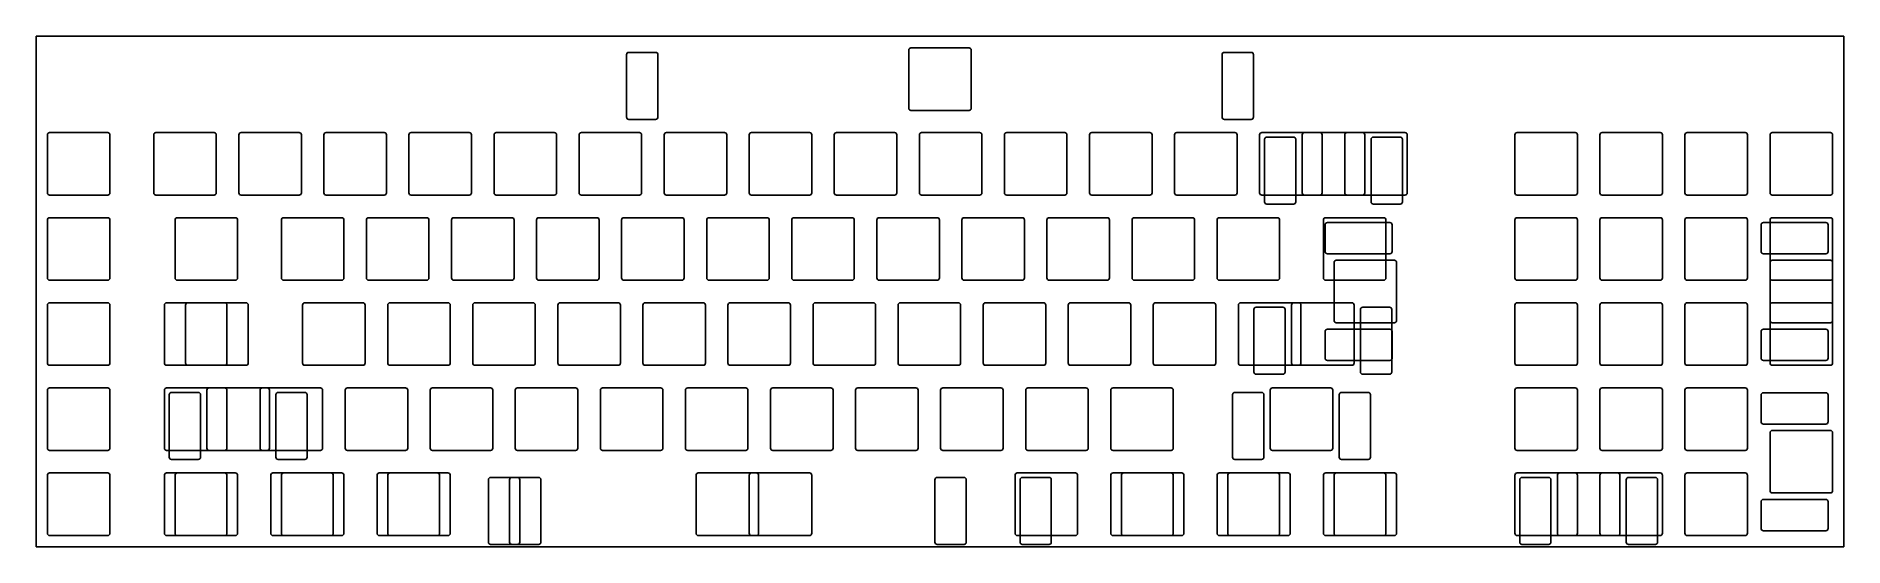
# Model space of a CAD drawing. Header units: millimetres. Extents: x 0 to 405, y -114 to 0.
import ezdxf

# ---------------------------------------------------------------- set-up
doc = ezdxf.new("R2010")
doc.units = ezdxf.units.MM

msp = doc.modelspace()

# ---------------------------------------------------------------- linework, layer by layer
for p, q in [((0, 0), (404.8125, 0)), ((0, 0), (0, -114.3)), ((404.8125, 0), (404.8125, -114.3)), ((132.73125, -3.62025), (138.73125, -3.62025)), ((195.40625, -3.12025), (195.40625, -16.12025)), ((195.90625, -2.62025), (208.90625, -2.62025)), ((209.40625, -3.12025), (209.40625, -16.12025)), ((266.08125, -3.62025), (272.08125, -3.62025)), ((132.23125, -4.12025), (132.23125, -18.12025)), ((139.23125, -4.12025), (139.23125, -18.12025)), ((265.58125, -4.12025), (265.58125, -18.12025)), ((272.58125, -4.12025), (272.58125, -18.12025)), ((132.73125, -18.62025), (138.73125, -18.62025)), ((195.90625, -16.62025), (208.90625, -16.62025)), ((266.08125, -18.62025), (272.08125, -18.62025)), ((2.525, -22.075), (2.525, -35.075)), ((3.025, -21.575), (16.025, -21.575)), ((16.525, -22.075), (16.525, -35.075)), ((26.3375, -22.075), (26.3375, -35.075)), ((26.8375, -21.575), (39.8375, -21.575)), ((40.3375, -22.075), (40.3375, -35.075)), ((45.3875, -22.075), (45.3875, -35.075)), ((45.8875, -21.575), (58.8875, -21.575)), ((59.3875, -22.075), (59.3875, -35.075)), ((64.4375, -22.075), (64.4375, -35.075)), ((64.9375, -21.575), (77.9375, -21.575)), ((78.4375, -22.075), (78.4375, -35.075)), ((83.4875, -22.075), (83.4875, -35.075)), ((83.9875, -21.575), (96.9875, -21.575)), ((97.4875, -22.075), (97.4875, -35.075)), ((102.5375, -22.075), (102.5375, -35.075)), ((103.0375, -21.575), (116.0375, -21.575)), ((116.5375, -22.075), (116.5375, -35.075)), ((121.5875, -22.075), (121.5875, -35.075)), ((122.0875, -21.575), (135.0875, -21.575)), ((135.5875, -22.075), (135.5875, -35.075)), ((140.6375, -22.075), (140.6375, -35.075)), ((141.1375, -21.575), (154.1375, -21.575)), ((154.6375, -22.075), (154.6375, -35.075)), ((159.6875, -22.075), (159.6875, -35.075)), ((160.1875, -21.575), (173.1875, -21.575)), ((173.6875, -22.075), (173.6875, -35.075)), ((178.7375, -22.075), (178.7375, -35.075)), ((179.2375, -21.575), (192.2375, -21.575)), ((192.7375, -22.075), (192.7375, -35.075)), ((197.7875, -22.075), (197.7875, -35.075)), ((198.2875, -21.575), (211.2875, -21.575)), ((211.7875, -22.075), (211.7875, -35.075)), ((216.8375, -22.075), (216.8375, -35.075)), ((217.3375, -21.575), (230.3375, -21.575)), ((230.8375, -22.075), (230.8375, -35.075)), ((235.8875, -22.075), (235.8875, -35.075)), ((236.3875, -21.575), (249.3875, -21.575)), ((249.8875, -22.075), (249.8875, -35.075)), ((254.9375, -22.075), (254.9375, -35.075)), ((255.4375, -21.575), (268.4375, -21.575)), ((268.9375, -22.075), (268.9375, -35.075)), ((273.9875, -22.075), (273.9875, -35.075)), ((274.4875, -21.575), (287.4875, -21.575)), ((275.0745, -23.075), (275.0745, -37.075)), ((275.5745, -22.575), (281.5745, -22.575)), ((282.0745, -23.075), (282.0745, -37.075)), ((283.5125, -22.075), (283.5125, -35.075)), ((284.0125, -21.575), (297.0125, -21.575)), ((287.9875, -22.075), (287.9875, -35.075)), ((293.0375, -22.075), (293.0375, -35.075)), ((293.5375, -21.575), (306.5375, -21.575)), ((297.5125, -22.075), (297.5125, -35.075)), ((298.9505, -23.075), (298.9505, -37.075)), ((299.4505, -22.575), (305.4505, -22.575)), ((305.9505, -23.075), (305.9505, -37.075)), ((307.0375, -22.075), (307.0375, -35.075)), ((331.1375, -22.075), (331.1375, -35.075)), ((331.6375, -21.575), (344.6375, -21.575)), ((345.1375, -22.075), (345.1375, -35.075)), ((350.1875, -22.075), (350.1875, -35.075)), ((350.6875, -21.575), (363.6875, -21.575)), ((364.1875, -22.075), (364.1875, -35.075)), ((369.2375, -22.075), (369.2375, -35.075)), ((369.7375, -21.575), (382.7375, -21.575)), ((383.2375, -22.075), (383.2375, -35.075)), ((388.2875, -22.075), (388.2875, -35.075)), ((388.2875, -22.075), (388.2875, -35.075)), ((388.7875, -21.575), (401.7875, -21.575)), ((388.7875, -21.575), (401.7875, -21.575)), ((402.2875, -22.075), (402.2875, -35.075)), ((402.2875, -22.075), (402.2875, -35.075)), ((3.025, -35.575), (16.025, -35.575)), ((26.8375, -35.575), (39.8375, -35.575)), ((45.8875, -35.575), (58.8875, -35.575)), ((64.9375, -35.575), (77.9375, -35.575)), ((83.9875, -35.575), (96.9875, -35.575)), ((103.0375, -35.575), (116.0375, -35.575)), ((122.0875, -35.575), (135.0875, -35.575)), ((141.1375, -35.575), (154.1375, -35.575)), ((160.1875, -35.575), (173.1875, -35.575)), ((179.2375, -35.575), (192.2375, -35.575)), ((198.2875, -35.575), (211.2875, -35.575)), ((217.3375, -35.575), (230.3375, -35.575)), ((236.3875, -35.575), (249.3875, -35.575)), ((255.4375, -35.575), (268.4375, -35.575)), ((274.4875, -35.575), (287.4875, -35.575)), ((284.0125, -35.575), (297.0125, -35.575)), ((293.5375, -35.575), (306.5375, -35.575)), ((331.6375, -35.575), (344.6375, -35.575)), ((350.6875, -35.575), (363.6875, -35.575)), ((369.7375, -35.575), (382.7375, -35.575)), ((388.7875, -35.575), (401.7875, -35.575)), ((388.7875, -35.575), (401.7875, -35.575)), ((275.5745, -37.575), (281.5745, -37.575)), ((299.4505, -37.575), (305.4505, -37.575)), ((2.525, -41.125), (2.525, -54.125)), ((3.025, -40.625), (16.025, -40.625)), ((16.525, -41.125), (16.525, -54.125)), ((31.1, -41.125), (31.1, -54.125)), ((31.6, -40.625), (44.6, -40.625)), ((45.1, -41.125), (45.1, -54.125)), ((54.9125, -41.125), (54.9125, -54.125)), ((55.4125, -40.625), (68.4125, -40.625)), ((68.9125, -41.125), (68.9125, -54.125)), ((73.9625, -41.125), (73.9625, -54.125)), ((74.4625, -40.625), (87.4625, -40.625)), ((87.9625, -41.125), (87.9625, -54.125)), ((93.0125, -41.125), (93.0125, -54.125)), ((93.5125, -40.625), (106.5125, -40.625)), ((107.0125, -41.125), (107.0125, -54.125)), ((112.0625, -41.125), (112.0625, -54.125)), ((112.5625, -40.625), (125.5625, -40.625)), ((126.0625, -41.125), (126.0625, -54.125)), ((131.1125, -41.125), (131.1125, -54.125)), ((131.6125, -40.625), (144.6125, -40.625)), ((145.1125, -41.125), (145.1125, -54.125)), ((150.1625, -41.125), (150.1625, -54.125)), ((150.6625, -40.625), (163.6625, -40.625)), ((164.1625, -41.125), (164.1625, -54.125)), ((169.2125, -41.125), (169.2125, -54.125)), ((169.7125, -40.625), (182.7125, -40.625)), ((183.2125, -41.125), (183.2125, -54.125)), ((188.2625, -41.125), (188.2625, -54.125)), ((188.7625, -40.625), (201.7625, -40.625)), ((202.2625, -41.125), (202.2625, -54.125)), ((207.3125, -41.125), (207.3125, -54.125)), ((207.8125, -40.625), (220.8125, -40.625)), ((221.3125, -41.125), (221.3125, -54.125)), ((226.3625, -41.125), (226.3625, -54.125)), ((226.8625, -40.625), (239.8625, -40.625)), ((240.3625, -41.125), (240.3625, -54.125)), ((245.4125, -41.125), (245.4125, -54.125)), ((245.9125, -40.625), (258.9125, -40.625)), ((259.4125, -41.125), (259.4125, -54.125)), ((264.4625, -41.125), (264.4625, -54.125)), ((264.9625, -40.625), (277.9625, -40.625)), ((278.4625, -41.125), (278.4625, -54.125)), ((288.275, -41.125), (288.275, -54.125)), ((288.65625, -42.212), (288.65625, -48.212)), ((288.775, -40.625), (301.775, -40.625)), ((303.15625, -41.712), (289.15625, -41.712)), ((302.275, -41.125), (302.275, -54.125)), ((303.65625, -42.212), (303.65625, -48.212)), ((331.1375, -41.125), (331.1375, -54.125)), ((331.6375, -40.625), (344.6375, -40.625)), ((345.1375, -41.125), (345.1375, -54.125)), ((350.1875, -41.125), (350.1875, -54.125)), ((350.6875, -40.625), (363.6875, -40.625)), ((364.1875, -41.125), (364.1875, -54.125)), ((369.2375, -41.125), (369.2375, -54.125)), ((369.7375, -40.625), (382.7375, -40.625)), ((383.2375, -41.125), (383.2375, -54.125)), ((386.2875, -42.212), (386.2875, -48.212)), ((400.7875, -41.712), (386.7875, -41.712)), ((388.2875, -41.125), (388.2875, -54.125)), ((388.7875, -40.625), (401.7875, -40.625)), ((401.2875, -42.212), (401.2875, -48.212)), ((402.2875, -41.125), (402.2875, -54.125)), ((303.15625, -48.712), (289.15625, -48.712)), ((290.65625, -50.65), (290.65625, -63.65)), ((304.15625, -50.15), (291.15625, -50.15)), ((304.65625, -50.65), (304.65625, -63.65)), ((400.7875, -48.712), (386.7875, -48.712)), ((388.2875, -50.65), (388.2875, -63.65)), ((401.7875, -50.15), (388.7875, -50.15)), ((402.2875, -50.65), (402.2875, -63.65)), ((3.025, -54.625), (16.025, -54.625)), ((31.6, -54.625), (44.6, -54.625)), ((55.4125, -54.625), (68.4125, -54.625)), ((74.4625, -54.625), (87.4625, -54.625)), ((93.5125, -54.625), (106.5125, -54.625)), ((112.5625, -54.625), (125.5625, -54.625)), ((131.6125, -54.625), (144.6125, -54.625)), ((150.6625, -54.625), (163.6625, -54.625)), ((169.7125, -54.625), (182.7125, -54.625)), ((188.7625, -54.625), (201.7625, -54.625)), ((207.8125, -54.625), (220.8125, -54.625)), ((226.8625, -54.625), (239.8625, -54.625)), ((245.9125, -54.625), (258.9125, -54.625)), ((264.9625, -54.625), (277.9625, -54.625)), ((288.775, -54.625), (301.775, -54.625)), ((331.6375, -54.625), (344.6375, -54.625)), ((350.6875, -54.625), (363.6875, -54.625)), ((369.7375, -54.625), (382.7375, -54.625)), ((388.7875, -54.625), (401.7875, -54.625)), ((2.525, -60.175), (2.525, -73.175)), ((3.025, -59.675), (16.025, -59.675)), ((16.525, -60.175), (16.525, -73.175)), ((28.71875, -60.175), (28.71875, -73.175)), ((29.21875, -59.675), (42.21875, -59.675)), ((33.48125, -60.175), (33.48125, -73.175)), ((33.98125, -59.675), (46.98125, -59.675)), ((42.71875, -60.175), (42.71875, -73.175)), ((47.48125, -60.175), (47.48125, -73.175)), ((59.675, -60.175), (59.675, -73.175)), ((60.175, -59.675), (73.175, -59.675)), ((73.675, -60.175), (73.675, -73.175)), ((78.725, -60.175), (78.725, -73.175)), ((79.225, -59.675), (92.225, -59.675)), ((92.725, -60.175), (92.725, -73.175)), ((97.775, -60.175), (97.775, -73.175)), ((98.275, -59.675), (111.275, -59.675)), ((111.775, -60.175), (111.775, -73.175)), ((116.825, -60.175), (116.825, -73.175)), ((117.325, -59.675), (130.325, -59.675)), ((130.825, -60.175), (130.825, -73.175)), ((135.875, -60.175), (135.875, -73.175)), ((136.375, -59.675), (149.375, -59.675)), ((149.875, -60.175), (149.875, -73.175)), ((154.925, -60.175), (154.925, -73.175)), ((155.425, -59.675), (168.425, -59.675)), ((168.925, -60.175), (168.925, -73.175)), ((173.975, -60.175), (173.975, -73.175)), ((174.475, -59.675), (187.475, -59.675)), ((187.975, -60.175), (187.975, -73.175)), ((193.025, -60.175), (193.025, -73.175)), ((193.525, -59.675), (206.525, -59.675)), ((207.025, -60.175), (207.025, -73.175)), ((212.075, -60.175), (212.075, -73.175)), ((212.575, -59.675), (225.575, -59.675)), ((226.075, -60.175), (226.075, -73.175)), ((231.125, -60.175), (231.125, -73.175)), ((231.625, -59.675), (244.625, -59.675)), ((245.125, -60.175), (245.125, -73.175)), ((250.175, -60.175), (250.175, -73.175)), ((250.675, -59.675), (263.675, -59.675)), ((264.175, -60.175), (264.175, -73.175)), ((269.225, -60.175), (269.225, -73.175)), ((269.725, -59.675), (282.725, -59.675)), ((273.19325, -60.675), (279.19325, -60.675)), ((281.13125, -60.175), (281.13125, -73.175)), ((281.63125, -59.675), (294.63125, -59.675)), ((283.225, -60.175), (283.225, -73.175)), ((295.13125, -60.175), (295.13125, -73.175)), ((297.06925, -60.675), (303.06925, -60.675)), ((331.1375, -60.175), (331.1375, -73.175)), ((331.6375, -59.675), (344.6375, -59.675)), ((345.1375, -60.175), (345.1375, -73.175)), ((350.1875, -60.175), (350.1875, -73.175)), ((350.6875, -59.675), (363.6875, -59.675)), ((364.1875, -60.175), (364.1875, -73.175)), ((369.2375, -60.175), (369.2375, -73.175)), ((369.7375, -59.675), (382.7375, -59.675)), ((383.2375, -60.175), (383.2375, -73.175)), ((388.2875, -60.175), (388.2875, -73.175)), ((388.7875, -59.675), (401.7875, -59.675)), ((402.2875, -60.175), (402.2875, -73.175)), ((272.69325, -61.175), (272.69325, -75.175)), ((279.69325, -61.175), (279.69325, -75.175)), ((304.15625, -64.15), (291.15625, -64.15)), ((296.56925, -61.175), (296.56925, -75.175)), ((303.56925, -61.175), (303.56925, -75.175)), ((401.7875, -64.15), (388.7875, -64.15)), ((288.65625, -66.088), (288.65625, -72.088)), ((303.15625, -65.588), (289.15625, -65.588)), ((303.65625, -66.088), (303.65625, -72.088)), ((386.2875, -66.088), (386.2875, -72.088)), ((400.7875, -65.588), (386.7875, -65.588)), ((401.2875, -66.088), (401.2875, -72.088)), ((303.15625, -72.588), (289.15625, -72.588)), ((400.7875, -72.588), (386.7875, -72.588)), ((3.025, -73.675), (16.025, -73.675)), ((29.21875, -73.675), (42.21875, -73.675)), ((33.98125, -73.675), (46.98125, -73.675)), ((60.175, -73.675), (73.175, -73.675)), ((79.225, -73.675), (92.225, -73.675)), ((98.275, -73.675), (111.275, -73.675)), ((117.325, -73.675), (130.325, -73.675)), ((136.375, -73.675), (149.375, -73.675)), ((155.425, -73.675), (168.425, -73.675)), ((174.475, -73.675), (187.475, -73.675)), ((193.525, -73.675), (206.525, -73.675)), ((212.575, -73.675), (225.575, -73.675)), ((231.625, -73.675), (244.625, -73.675)), ((250.675, -73.675), (263.675, -73.675)), ((269.725, -73.675), (282.725, -73.675)), ((273.19325, -75.675), (279.19325, -75.675)), ((281.63125, -73.675), (294.63125, -73.675)), ((297.06925, -75.675), (303.06925, -75.675)), ((331.6375, -73.675), (344.6375, -73.675)), ((350.6875, -73.675), (363.6875, -73.675)), ((369.7375, -73.675), (382.7375, -73.675)), ((388.7875, -73.675), (401.7875, -73.675)), ((2.525, -79.225), (2.525, -92.225)), ((3.025, -78.725), (16.025, -78.725)), ((16.525, -79.225), (16.525, -92.225)), ((28.71875, -79.225), (28.71875, -92.225)), ((29.21875, -78.725), (42.21875, -78.725)), ((29.80575, -80.225), (29.80575, -94.225)), ((30.30575, -79.725), (36.30575, -79.725)), ((36.80575, -80.225), (36.80575, -94.225)), ((38.24375, -79.225), (38.24375, -92.225)), ((38.74375, -78.725), (51.74375, -78.725)), ((42.71875, -79.225), (42.71875, -92.225)), ((50.15, -79.225), (50.15, -92.225)), ((50.65, -78.725), (63.65, -78.725)), ((52.24375, -79.225), (52.24375, -92.225)), ((53.68175, -80.225), (53.68175, -94.225)), ((54.18175, -79.725), (60.18175, -79.725)), ((60.68175, -80.225), (60.68175, -94.225)), ((64.15, -79.225), (64.15, -92.225)), ((69.2, -79.225), (69.2, -92.225)), ((69.7, -78.725), (82.7, -78.725)), ((83.2, -79.225), (83.2, -92.225)), ((88.25, -79.225), (88.25, -92.225)), ((88.75, -78.725), (101.75, -78.725)), ((102.25, -79.225), (102.25, -92.225)), ((107.3, -79.225), (107.3, -92.225)), ((107.8, -78.725), (120.8, -78.725)), ((121.3, -79.225), (121.3, -92.225)), ((126.35, -79.225), (126.35, -92.225)), ((126.85, -78.725), (139.85, -78.725)), ((140.35, -79.225), (140.35, -92.225)), ((145.4, -79.225), (145.4, -92.225)), ((145.9, -78.725), (158.9, -78.725)), ((159.4, -79.225), (159.4, -92.225)), ((164.45, -79.225), (164.45, -92.225)), ((164.95, -78.725), (177.95, -78.725)), ((178.45, -79.225), (178.45, -92.225)), ((183.5, -79.225), (183.5, -92.225)), ((184, -78.725), (197, -78.725)), ((197.5, -79.225), (197.5, -92.225)), ((202.55, -79.225), (202.55, -92.225)), ((203.05, -78.725), (216.05, -78.725)), ((216.55, -79.225), (216.55, -92.225)), ((221.6, -79.225), (221.6, -92.225)), ((222.1, -78.725), (235.1, -78.725)), ((235.6, -79.225), (235.6, -92.225)), ((240.65, -79.225), (240.65, -92.225)), ((241.15, -78.725), (254.15, -78.725)), ((254.65, -79.225), (254.65, -92.225)), ((267.93075, -80.225), (267.93075, -94.225)), ((268.43075, -79.725), (274.43075, -79.725)), ((274.93075, -80.225), (274.93075, -94.225)), ((276.36875, -79.225), (276.36875, -92.225)), ((276.86875, -78.725), (289.86875, -78.725)), ((290.36875, -79.225), (290.36875, -92.225)), ((291.80675, -80.225), (291.80675, -94.225)), ((292.30675, -79.725), (298.30675, -79.725)), ((298.80675, -80.225), (298.80675, -94.225)), ((331.1375, -79.225), (331.1375, -92.225)), ((331.6375, -78.725), (344.6375, -78.725)), ((345.1375, -79.225), (345.1375, -92.225)), ((350.1875, -79.225), (350.1875, -92.225)), ((350.6875, -78.725), (363.6875, -78.725)), ((364.1875, -79.225), (364.1875, -92.225)), ((369.2375, -79.225), (369.2375, -92.225)), ((369.7375, -78.725), (382.7375, -78.725)), ((383.2375, -79.225), (383.2375, -92.225)), ((386.2875, -80.312), (386.2875, -86.312)), ((400.7875, -79.812), (386.7875, -79.812)), ((401.2875, -80.312), (401.2875, -86.312)), ((400.7875, -86.812), (386.7875, -86.812)), ((388.2875, -88.75), (388.2875, -101.75)), ((401.7875, -88.25), (388.7875, -88.25)), ((402.2875, -88.75), (402.2875, -101.75)), ((3.025, -92.725), (16.025, -92.725)), ((29.21875, -92.725), (42.21875, -92.725)), ((38.74375, -92.725), (51.74375, -92.725)), ((50.65, -92.725), (63.65, -92.725)), ((69.7, -92.725), (82.7, -92.725)), ((88.75, -92.725), (101.75, -92.725)), ((107.8, -92.725), (120.8, -92.725)), ((126.85, -92.725), (139.85, -92.725)), ((145.9, -92.725), (158.9, -92.725)), ((164.95, -92.725), (177.95, -92.725)), ((184, -92.725), (197, -92.725)), ((203.05, -92.725), (216.05, -92.725)), ((222.1, -92.725), (235.1, -92.725)), ((241.15, -92.725), (254.15, -92.725)), ((276.86875, -92.725), (289.86875, -92.725)), ((331.6375, -92.725), (344.6375, -92.725)), ((350.6875, -92.725), (363.6875, -92.725)), ((369.7375, -92.725), (382.7375, -92.725)), ((30.30575, -94.725), (36.30575, -94.725)), ((54.18175, -94.725), (60.18175, -94.725)), ((268.43075, -94.725), (274.43075, -94.725)), ((292.30675, -94.725), (298.30675, -94.725)), ((2.525, -98.275), (2.525, -111.275)), ((3.025, -97.775), (16.025, -97.775)), ((16.525, -98.275), (16.525, -111.275)), ((28.71875, -98.275), (28.71875, -111.275)), ((29.21875, -97.775), (42.21875, -97.775)), ((31.1, -98.275), (31.1, -111.275)), ((31.6, -97.775), (44.6, -97.775)), ((42.71875, -98.275), (42.71875, -111.275)), ((45.1, -98.275), (45.1, -111.275)), ((52.53125, -98.275), (52.53125, -111.275)), ((53.03125, -97.775), (66.03125, -97.775)), ((54.9125, -98.275), (54.9125, -111.275)), ((55.4125, -97.775), (68.4125, -97.775)), ((66.53125, -98.275), (66.53125, -111.275)), ((68.9125, -98.275), (68.9125, -111.275)), ((76.34375, -98.275), (76.34375, -111.275)), ((76.84375, -97.775), (89.84375, -97.775)), ((78.725, -98.275), (78.725, -111.275)), ((79.225, -97.775), (92.225, -97.775)), ((90.34375, -98.275), (90.34375, -111.275)), ((92.725, -98.275), (92.725, -111.275)), ((101.28125, -99.275), (101.28125, -113.275)), ((101.78125, -98.775), (107.78125, -98.775)), ((106.0375, -99.275), (106.0375, -113.275)), ((106.5375, -98.775), (112.5375, -98.775)), ((108.28125, -99.275), (108.28125, -113.275)), ((113.0375, -99.275), (113.0375, -113.275)), ((147.78125, -98.275), (147.78125, -111.275)), ((148.28125, -97.775), (161.28125, -97.775)), ((159.6875, -98.275), (159.6875, -111.275)), ((160.1875, -97.775), (173.1875, -97.775)), ((161.78125, -98.275), (161.78125, -111.275)), ((173.6875, -98.275), (173.6875, -111.275)), ((201.28125, -99.275), (201.28125, -113.275)), ((201.78125, -98.775), (207.78125, -98.775)), ((208.28125, -99.275), (208.28125, -113.275)), ((219.21875, -98.275), (219.21875, -111.275)), ((219.71875, -97.775), (232.71875, -97.775)), ((220.3375, -99.275), (220.3375, -113.275)), ((220.8375, -98.775), (226.8375, -98.775)), ((227.3375, -99.275), (227.3375, -113.275)), ((233.21875, -98.275), (233.21875, -111.275)), ((240.65, -98.275), (240.65, -111.275)), ((241.15, -97.775), (254.15, -97.775)), ((243.03125, -98.275), (243.03125, -111.275)), ((243.53125, -97.775), (256.53125, -97.775)), ((254.65, -98.275), (254.65, -111.275)), ((257.03125, -98.275), (257.03125, -111.275)), ((264.4625, -98.275), (264.4625, -111.275)), ((264.9625, -97.775), (277.9625, -97.775)), ((266.84375, -98.275), (266.84375, -111.275)), ((267.34375, -97.775), (280.34375, -97.775)), ((278.4625, -98.275), (278.4625, -111.275)), ((280.84375, -98.275), (280.84375, -111.275)), ((288.275, -98.275), (288.275, -111.275)), ((288.775, -97.775), (301.775, -97.775)), ((290.65625, -98.275), (290.65625, -111.275)), ((291.15625, -97.775), (304.15625, -97.775)), ((302.275, -98.275), (302.275, -111.275)), ((304.65625, -98.275), (304.65625, -111.275)), ((331.1375, -98.275), (331.1375, -111.275)), ((331.6375, -97.775), (344.6375, -97.775)), ((332.2245, -99.275), (332.2245, -113.275)), ((332.7245, -98.775), (338.7245, -98.775)), ((339.2245, -99.275), (339.2245, -113.275)), ((340.6625, -98.275), (340.6625, -111.275)), ((341.1625, -97.775), (354.1625, -97.775)), ((345.1375, -98.275), (345.1375, -111.275)), ((350.1875, -98.275), (350.1875, -111.275)), ((350.6875, -97.775), (363.6875, -97.775)), ((354.6625, -98.275), (354.6625, -111.275)), ((356.1005, -99.275), (356.1005, -113.275)), ((356.6005, -98.775), (362.6005, -98.775)), ((363.1005, -99.275), (363.1005, -113.275)), ((364.1875, -98.275), (364.1875, -111.275)), ((369.2375, -98.275), (369.2375, -111.275)), ((369.7375, -97.775), (382.7375, -97.775)), ((383.2375, -98.275), (383.2375, -111.275)), ((386.2875, -104.188), (386.2875, -110.188)), ((400.7875, -103.688), (386.7875, -103.688)), ((401.7875, -102.25), (388.7875, -102.25)), ((401.2875, -104.188), (401.2875, -110.188)), ((3.025, -111.775), (16.025, -111.775)), ((29.21875, -111.775), (42.21875, -111.775)), ((31.6, -111.775), (44.6, -111.775)), ((53.03125, -111.775), (66.03125, -111.775)), ((55.4125, -111.775), (68.4125, -111.775)), ((76.84375, -111.775), (89.84375, -111.775)), ((79.225, -111.775), (92.225, -111.775)), ((148.28125, -111.775), (161.28125, -111.775)), ((160.1875, -111.775), (173.1875, -111.775)), ((219.71875, -111.775), (232.71875, -111.775)), ((241.15, -111.775), (254.15, -111.775)), ((243.53125, -111.775), (256.53125, -111.775)), ((264.9625, -111.775), (277.9625, -111.775)), ((267.34375, -111.775), (280.34375, -111.775)), ((288.775, -111.775), (301.775, -111.775)), ((291.15625, -111.775), (304.15625, -111.775)), ((331.6375, -111.775), (344.6375, -111.775)), ((341.1625, -111.775), (354.1625, -111.775)), ((350.6875, -111.775), (363.6875, -111.775)), ((369.7375, -111.775), (382.7375, -111.775)), ((400.7875, -110.688), (386.7875, -110.688)), ((0, -114.3), (404.8125, -114.3)), ((101.78125, -113.775), (107.78125, -113.775)), ((106.5375, -113.775), (112.5375, -113.775)), ((201.78125, -113.775), (207.78125, -113.775)), ((220.8375, -113.775), (226.8375, -113.775)), ((332.7245, -113.775), (338.7245, -113.775)), ((356.6005, -113.775), (362.6005, -113.775))]:
    msp.add_line(p, q)
for centre, start, end in [((132.73125, -4.12025), 90, 180), ((138.73125, -4.12025), 0, 90), ((195.90625, -3.12025), 90, 180), ((208.90625, -3.12025), 0, 90), ((266.08125, -4.12025), 90, 180), ((272.08125, -4.12025), 0, 90), ((195.90625, -16.12025), 180, 270), ((208.90625, -16.12025), 270, 360), ((132.73125, -18.12025), 180, 270), ((138.73125, -18.12025), 270, 360), ((266.08125, -18.12025), 180, 270), ((272.08125, -18.12025), 270, 360), ((3.025, -22.075), 90, 180), ((16.025, -22.075), 0, 90), ((26.8375, -22.075), 90, 180), ((39.8375, -22.075), 0, 90), ((45.8875, -22.075), 90, 180), ((58.8875, -22.075), 0, 90), ((64.9375, -22.075), 90, 180), ((77.9375, -22.075), 0, 90), ((83.9875, -22.075), 90, 180), ((96.9875, -22.075), 0, 90), ((103.0375, -22.075), 90, 180), ((116.0375, -22.075), 0, 90), ((122.0875, -22.075), 90, 180), ((135.0875, -22.075), 0, 90), ((141.1375, -22.075), 90, 180), ((154.1375, -22.075), 0, 90), ((160.1875, -22.075), 90, 180), ((173.1875, -22.075), 0, 90), ((179.2375, -22.075), 90, 180), ((192.2375, -22.075), 0, 90), ((198.2875, -22.075), 90, 180), ((211.2875, -22.075), 0, 90), ((217.3375, -22.075), 90, 180), ((230.3375, -22.075), 0, 90), ((236.3875, -22.075), 90, 180), ((249.3875, -22.075), 0, 90), ((255.4375, -22.075), 90, 180), ((268.4375, -22.075), 0, 90), ((274.4875, -22.075), 90, 180), ((275.5745, -23.075), 90, 180), ((281.5745, -23.075), 0, 90), ((284.0125, -22.075), 90, 180), ((287.4875, -22.075), 0, 90), ((293.5375, -22.075), 90, 180), ((297.0125, -22.075), 0, 90), ((299.4505, -23.075), 90, 180), ((305.4505, -23.075), 0, 90), ((306.5375, -22.075), 0, 90), ((331.6375, -22.075), 90, 180), ((344.6375, -22.075), 0, 90), ((350.6875, -22.075), 90, 180), ((363.6875, -22.075), 0, 90), ((369.7375, -22.075), 90, 180), ((382.7375, -22.075), 0, 90), ((388.7875, -22.075), 90, 180), ((388.7875, -22.075), 90, 180), ((401.7875, -22.075), 0, 90), ((401.7875, -22.075), 0, 90), ((3.025, -35.075), 180, 270), ((16.025, -35.075), 270, 360), ((26.8375, -35.075), 180, 270), ((39.8375, -35.075), 270, 360), ((45.8875, -35.075), 180, 270), ((58.8875, -35.075), 270, 360), ((64.9375, -35.075), 180, 270), ((77.9375, -35.075), 270, 360), ((83.9875, -35.075), 180, 270), ((96.9875, -35.075), 270, 360), ((103.0375, -35.075), 180, 270), ((116.0375, -35.075), 270, 360), ((122.0875, -35.075), 180, 270), ((135.0875, -35.075), 270, 360), ((141.1375, -35.075), 180, 270), ((154.1375, -35.075), 270, 360), ((160.1875, -35.075), 180, 270), ((173.1875, -35.075), 270, 360), ((179.2375, -35.075), 180, 270), ((192.2375, -35.075), 270, 360), ((198.2875, -35.075), 180, 270), ((211.2875, -35.075), 270, 360), ((217.3375, -35.075), 180, 270), ((230.3375, -35.075), 270, 360), ((236.3875, -35.075), 180, 270), ((249.3875, -35.075), 270, 360), ((255.4375, -35.075), 180, 270), ((268.4375, -35.075), 270, 360), ((274.4875, -35.075), 180, 270), ((284.0125, -35.075), 180, 270), ((287.4875, -35.075), 270, 360), ((293.5375, -35.075), 180, 270), ((297.0125, -35.075), 270, 360), ((306.5375, -35.075), 270, 360), ((331.6375, -35.075), 180, 270), ((344.6375, -35.075), 270, 360), ((350.6875, -35.075), 180, 270), ((363.6875, -35.075), 270, 360), ((369.7375, -35.075), 180, 270), ((382.7375, -35.075), 270, 360), ((388.7875, -35.075), 180, 270), ((388.7875, -35.075), 180, 270), ((401.7875, -35.075), 270, 360), ((401.7875, -35.075), 270, 360), ((275.5745, -37.075), 180, 270), ((281.5745, -37.075), 270, 360), ((299.4505, -37.075), 180, 270), ((305.4505, -37.075), 270, 360), ((3.025, -41.125), 90, 180), ((16.025, -41.125), 0, 90), ((31.6, -41.125), 90, 180), ((44.6, -41.125), 0, 90), ((55.4125, -41.125), 90, 180), ((68.4125, -41.125), 0, 90), ((74.4625, -41.125), 90, 180), ((87.4625, -41.125), 0, 90), ((93.5125, -41.125), 90, 180), ((106.5125, -41.125), 0, 90), ((112.5625, -41.125), 90, 180), ((125.5625, -41.125), 0, 90), ((131.6125, -41.125), 90, 180), ((144.6125, -41.125), 0, 90), ((150.6625, -41.125), 90, 180), ((163.6625, -41.125), 0, 90), ((169.7125, -41.125), 90, 180), ((182.7125, -41.125), 0, 90), ((188.7625, -41.125), 90, 180), ((201.7625, -41.125), 0, 90), ((207.8125, -41.125), 90, 180), ((220.8125, -41.125), 0, 90), ((226.8625, -41.125), 90, 180), ((239.8625, -41.125), 0, 90), ((245.9125, -41.125), 90, 180), ((258.9125, -41.125), 0, 90), ((264.9625, -41.125), 90, 180), ((277.9625, -41.125), 0, 90), ((288.775, -41.125), 90, 180), ((289.15625, -42.212), 90, 180), ((301.775, -41.125), 0, 90), ((303.15625, -42.212), 0, 90), ((331.6375, -41.125), 90, 180), ((344.6375, -41.125), 0, 90), ((350.6875, -41.125), 90, 180), ((363.6875, -41.125), 0, 90), ((369.7375, -41.125), 90, 180), ((382.7375, -41.125), 0, 90), ((386.7875, -42.212), 90, 180), ((388.7875, -41.125), 90, 180), ((400.7875, -42.212), 0, 90), ((401.7875, -41.125), 0, 90), ((289.15625, -48.212), 180, 270), ((303.15625, -48.212), -90, 0), ((386.7875, -48.212), 180, 270), ((400.7875, -48.212), -90, 0), ((291.15625, -50.65), 90, 180), ((304.15625, -50.65), 0, 90), ((388.7875, -50.65), 90, 180), ((401.7875, -50.65), 0, 90), ((3.025, -54.125), 180, 270), ((16.025, -54.125), 270, 360), ((31.6, -54.125), 180, 270), ((44.6, -54.125), 270, 360), ((55.4125, -54.125), 180, 270), ((68.4125, -54.125), 270, 360), ((74.4625, -54.125), 180, 270), ((87.4625, -54.125), 270, 360), ((93.5125, -54.125), 180, 270), ((106.5125, -54.125), 270, 360), ((112.5625, -54.125), 180, 270), ((125.5625, -54.125), 270, 360), ((131.6125, -54.125), 180, 270), ((144.6125, -54.125), 270, 360), ((150.6625, -54.125), 180, 270), ((163.6625, -54.125), 270, 360), ((169.7125, -54.125), 180, 270), ((182.7125, -54.125), 270, 360), ((188.7625, -54.125), 180, 270), ((201.7625, -54.125), 270, 360), ((207.8125, -54.125), 180, 270), ((220.8125, -54.125), 270, 360), ((226.8625, -54.125), 180, 270), ((239.8625, -54.125), 270, 360), ((245.9125, -54.125), 180, 270), ((258.9125, -54.125), 270, 360), ((264.9625, -54.125), 180, 270), ((277.9625, -54.125), 270, 360), ((288.775, -54.125), 180, 270), ((301.775, -54.125), 270, 360), ((331.6375, -54.125), 180, 270), ((344.6375, -54.125), 270, 360), ((350.6875, -54.125), 180, 270), ((363.6875, -54.125), 270, 360), ((369.7375, -54.125), 180, 270), ((382.7375, -54.125), 270, 360), ((388.7875, -54.125), 180, 270), ((401.7875, -54.125), 270, 360), ((3.025, -60.175), 90, 180), ((16.025, -60.175), 0, 90), ((29.21875, -60.175), 90, 180), ((33.98125, -60.175), 90, 180), ((42.21875, -60.175), 0, 90), ((46.98125, -60.175), 0, 90), ((60.175, -60.175), 90, 180), ((73.175, -60.175), 0, 90), ((79.225, -60.175), 90, 180), ((92.225, -60.175), 0, 90), ((98.275, -60.175), 90, 180), ((111.275, -60.175), 0, 90), ((117.325, -60.175), 90, 180), ((130.325, -60.175), 0, 90), ((136.375, -60.175), 90, 180), ((149.375, -60.175), 0, 90), ((155.425, -60.175), 90, 180), ((168.425, -60.175), 0, 90), ((174.475, -60.175), 90, 180), ((187.475, -60.175), 0, 90), ((193.525, -60.175), 90, 180), ((206.525, -60.175), 0, 90), ((212.575, -60.175), 90, 180), ((225.575, -60.175), 0, 90), ((231.625, -60.175), 90, 180), ((244.625, -60.175), 0, 90), ((250.675, -60.175), 90, 180), ((263.675, -60.175), 0, 90), ((269.725, -60.175), 90, 180), ((273.19325, -61.175), 90, 180), ((279.19325, -61.175), 0, 90), ((281.63125, -60.175), 90, 180), ((282.725, -60.175), 0, 90), ((294.63125, -60.175), 0, 90), ((297.06925, -61.175), 90, 180), ((303.06925, -61.175), 0, 90), ((331.6375, -60.175), 90, 180), ((344.6375, -60.175), 0, 90), ((350.6875, -60.175), 90, 180), ((363.6875, -60.175), 0, 90), ((369.7375, -60.175), 90, 180), ((382.7375, -60.175), 0, 90), ((388.7875, -60.175), 90, 180), ((401.7875, -60.175), 0, 90), ((291.15625, -63.65), 180, 270), ((304.15625, -63.65), -90, 0), ((388.7875, -63.65), 180, 270), ((401.7875, -63.65), -90, 0), ((289.15625, -66.088), 90, 180), ((303.15625, -66.088), 0, 90), ((386.7875, -66.088), 90, 180), ((400.7875, -66.088), 0, 90), ((289.15625, -72.088), 180, 270), ((303.15625, -72.088), -90, 0), ((386.7875, -72.088), 180, 270), ((400.7875, -72.088), -90, 0), ((3.025, -73.175), 180, 270), ((16.025, -73.175), 270, 360), ((29.21875, -73.175), 180, 270), ((33.98125, -73.175), 180, 270), ((42.21875, -73.175), 270, 360), ((46.98125, -73.175), 270, 360), ((60.175, -73.175), 180, 270), ((73.175, -73.175), 270, 360), ((79.225, -73.175), 180, 270), ((92.225, -73.175), 270, 360), ((98.275, -73.175), 180, 270), ((111.275, -73.175), 270, 360), ((117.325, -73.175), 180, 270), ((130.325, -73.175), 270, 360), ((136.375, -73.175), 180, 270), ((149.375, -73.175), 270, 360), ((155.425, -73.175), 180, 270), ((168.425, -73.175), 270, 360), ((174.475, -73.175), 180, 270), ((187.475, -73.175), 270, 360), ((193.525, -73.175), 180, 270), ((206.525, -73.175), 270, 360), ((212.575, -73.175), 180, 270), ((225.575, -73.175), 270, 360), ((231.625, -73.175), 180, 270), ((244.625, -73.175), 270, 360), ((250.675, -73.175), 180, 270), ((263.675, -73.175), 270, 360), ((269.725, -73.175), 180, 270), ((273.19325, -75.175), 180, 270), ((279.19325, -75.175), 270, 360), ((281.63125, -73.175), 180, 270), ((282.725, -73.175), 270, 360), ((294.63125, -73.175), 270, 360), ((297.06925, -75.175), 180, 270), ((303.06925, -75.175), 270, 360), ((331.6375, -73.175), 180, 270), ((344.6375, -73.175), 270, 360), ((350.6875, -73.175), 180, 270), ((363.6875, -73.175), 270, 360), ((369.7375, -73.175), 180, 270), ((382.7375, -73.175), 270, 360), ((388.7875, -73.175), 180, 270), ((401.7875, -73.175), 270, 360), ((3.025, -79.225), 90, 180), ((16.025, -79.225), 0, 90), ((29.21875, -79.225), 90, 180), ((30.30575, -80.225), 90, 180), ((36.30575, -80.225), 0, 90), ((38.74375, -79.225), 90, 180), ((42.21875, -79.225), 0, 90), ((50.65, -79.225), 90, 180), ((51.74375, -79.225), 0, 90), ((54.18175, -80.225), 90, 180), ((60.18175, -80.225), 0, 90), ((63.65, -79.225), 0, 90), ((69.7, -79.225), 90, 180), ((82.7, -79.225), 0, 90), ((88.75, -79.225), 90, 180), ((101.75, -79.225), 0, 90), ((107.8, -79.225), 90, 180), ((120.8, -79.225), 0, 90), ((126.85, -79.225), 90, 180), ((139.85, -79.225), 0, 90), ((145.9, -79.225), 90, 180), ((158.9, -79.225), 0, 90), ((164.95, -79.225), 90, 180), ((177.95, -79.225), 0, 90), ((184, -79.225), 90, 180), ((197, -79.225), 0, 90), ((203.05, -79.225), 90, 180), ((216.05, -79.225), 0, 90), ((222.1, -79.225), 90, 180), ((235.1, -79.225), 0, 90), ((241.15, -79.225), 90, 180), ((254.15, -79.225), 0, 90), ((268.43075, -80.225), 90, 180), ((274.43075, -80.225), 0, 90), ((276.86875, -79.225), 90, 180), ((289.86875, -79.225), 0, 90), ((292.30675, -80.225), 90, 180), ((298.30675, -80.225), 0, 90), ((331.6375, -79.225), 90, 180), ((344.6375, -79.225), 0, 90), ((350.6875, -79.225), 90, 180), ((363.6875, -79.225), 0, 90), ((369.7375, -79.225), 90, 180), ((382.7375, -79.225), 0, 90), ((386.7875, -80.312), 90, 180), ((400.7875, -80.312), 0, 90), ((386.7875, -86.312), 180, 270), ((388.7875, -88.75), 90, 180), ((400.7875, -86.312), -90, 0), ((401.7875, -88.75), 0, 90), ((3.025, -92.225), 180, 270), ((16.025, -92.225), 270, 360), ((29.21875, -92.225), 180, 270), ((38.74375, -92.225), 180, 270), ((42.21875, -92.225), 270, 360), ((50.65, -92.225), 180, 270), ((51.74375, -92.225), 270, 360), ((63.65, -92.225), 270, 360), ((69.7, -92.225), 180, 270), ((82.7, -92.225), 270, 360), ((88.75, -92.225), 180, 270), ((101.75, -92.225), 270, 360), ((107.8, -92.225), 180, 270), ((120.8, -92.225), 270, 360), ((126.85, -92.225), 180, 270), ((139.85, -92.225), 270, 360), ((145.9, -92.225), 180, 270), ((158.9, -92.225), 270, 360), ((164.95, -92.225), 180, 270), ((177.95, -92.225), 270, 360), ((184, -92.225), 180, 270), ((197, -92.225), 270, 360), ((203.05, -92.225), 180, 270), ((216.05, -92.225), 270, 360), ((222.1, -92.225), 180, 270), ((235.1, -92.225), 270, 360), ((241.15, -92.225), 180, 270), ((254.15, -92.225), 270, 360), ((276.86875, -92.225), 180, 270), ((289.86875, -92.225), 270, 360), ((331.6375, -92.225), 180, 270), ((344.6375, -92.225), 270, 360), ((350.6875, -92.225), 180, 270), ((363.6875, -92.225), 270, 360), ((369.7375, -92.225), 180, 270), ((382.7375, -92.225), 270, 360), ((30.30575, -94.225), 180, 270), ((36.30575, -94.225), 270, 360), ((54.18175, -94.225), 180, 270), ((60.18175, -94.225), 270, 360), ((268.43075, -94.225), 180, 270), ((274.43075, -94.225), 270, 360), ((292.30675, -94.225), 180, 270), ((298.30675, -94.225), 270, 360), ((3.025, -98.275), 90, 180), ((16.025, -98.275), 0, 90), ((29.21875, -98.275), 90, 180), ((31.6, -98.275), 90, 180), ((42.21875, -98.275), 0, 90), ((44.6, -98.275), 0, 90), ((53.03125, -98.275), 90, 180), ((55.4125, -98.275), 90, 180), ((66.03125, -98.275), 0, 90), ((68.4125, -98.275), 0, 90), ((76.84375, -98.275), 90, 180), ((79.225, -98.275), 90, 180), ((89.84375, -98.275), 0, 90), ((92.225, -98.275), 0, 90), ((101.78125, -99.275), 90, 180), ((106.5375, -99.275), 90, 180), ((107.78125, -99.275), 0, 90), ((112.5375, -99.275), 0, 90), ((148.28125, -98.275), 90, 180), ((160.1875, -98.275), 90, 180), ((161.28125, -98.275), 0, 90), ((173.1875, -98.275), 0, 90), ((201.78125, -99.275), 90, 180), ((207.78125, -99.275), 0, 90), ((219.71875, -98.275), 90, 180), ((220.8375, -99.275), 90, 180), ((226.8375, -99.275), 0, 90), ((232.71875, -98.275), 0, 90), ((241.15, -98.275), 90, 180), ((243.53125, -98.275), 90, 180), ((254.15, -98.275), 0, 90), ((256.53125, -98.275), 0, 90), ((264.9625, -98.275), 90, 180), ((267.34375, -98.275), 90, 180), ((277.9625, -98.275), 0, 90), ((280.34375, -98.275), 0, 90), ((288.775, -98.275), 90, 180), ((291.15625, -98.275), 90, 180), ((301.775, -98.275), 0, 90), ((304.15625, -98.275), 0, 90), ((331.6375, -98.275), 90, 180), ((332.7245, -99.275), 90, 180), ((338.7245, -99.275), 0, 90), ((341.1625, -98.275), 90, 180), ((344.6375, -98.275), 0, 90), ((350.6875, -98.275), 90, 180), ((354.1625, -98.275), 0, 90), ((356.6005, -99.275), 90, 180), ((362.6005, -99.275), 0, 90), ((363.6875, -98.275), 0, 90), ((369.7375, -98.275), 90, 180), ((382.7375, -98.275), 0, 90), ((386.7875, -104.188), 90, 180), ((388.7875, -101.75), 180, 270), ((400.7875, -104.188), 0, 90), ((401.7875, -101.75), -90, 0), ((3.025, -111.275), 180, 270), ((16.025, -111.275), 270, 360), ((29.21875, -111.275), 180, 270), ((31.6, -111.275), 180, 270), ((42.21875, -111.275), 270, 360), ((44.6, -111.275), 270, 360), ((53.03125, -111.275), 180, 270), ((55.4125, -111.275), 180, 270), ((66.03125, -111.275), 270, 360), ((68.4125, -111.275), 270, 360), ((76.84375, -111.275), 180, 270), ((79.225, -111.275), 180, 270), ((89.84375, -111.275), 270, 360), ((92.225, -111.275), 270, 360), ((101.78125, -113.275), 180, 270), ((106.5375, -113.275), 180, 270), ((107.78125, -113.275), 270, 360), ((112.5375, -113.275), 270, 360), ((148.28125, -111.275), 180, 270), ((160.1875, -111.275), 180, 270), ((161.28125, -111.275), 270, 360), ((173.1875, -111.275), 270, 360), ((201.78125, -113.275), 180, 270), ((207.78125, -113.275), 270, 360), ((219.71875, -111.275), 180, 270), ((220.8375, -113.275), 180, 270), ((226.8375, -113.275), 270, 360), ((232.71875, -111.275), 270, 360), ((241.15, -111.275), 180, 270), ((243.53125, -111.275), 180, 270), ((254.15, -111.275), 270, 360), ((256.53125, -111.275), 270, 360), ((264.9625, -111.275), 180, 270), ((267.34375, -111.275), 180, 270), ((277.9625, -111.275), 270, 360), ((280.34375, -111.275), 270, 360), ((288.775, -111.275), 180, 270), ((291.15625, -111.275), 180, 270), ((301.775, -111.275), 270, 360), ((304.15625, -111.275), 270, 360), ((331.6375, -111.275), 180, 270), ((332.7245, -113.275), 180, 270), ((338.7245, -113.275), 270, 360), ((341.1625, -111.275), 180, 270), ((344.6375, -111.275), 270, 360), ((350.6875, -111.275), 180, 270), ((354.1625, -111.275), 270, 360), ((356.6005, -113.275), 180, 270), ((362.6005, -113.275), 270, 360), ((363.6875, -111.275), 270, 360), ((369.7375, -111.275), 180, 270), ((382.7375, -111.275), 270, 360), ((386.7875, -110.188), 180, 270), ((400.7875, -110.188), -90, 0)]:
    msp.add_arc(centre, 0.5, start, end)

doc.saveas('drawing.dxf')
